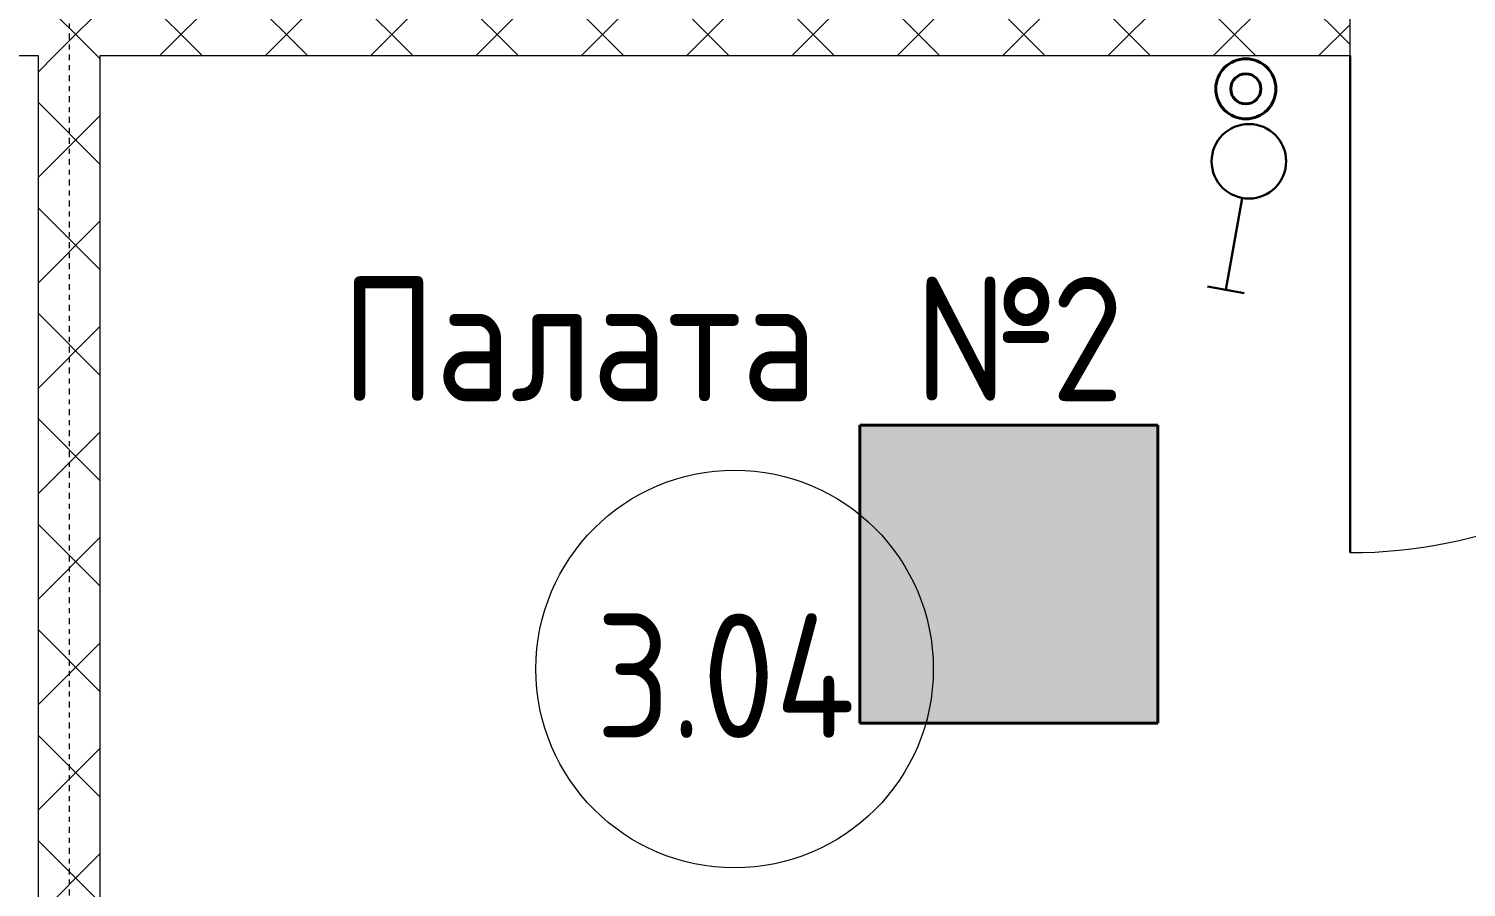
# Model space of a CAD drawing. Header units: millimetres. Extents: x -174154 to -170572, y -111302 to -109817.
# Drawn here: x -174049.46 to -174020.52, y -110904.92 to -110887.65 of the extents above; entities that cross this region are included whole.
import ezdxf

# ---------------------------------------------------------------- set-up
doc = ezdxf.new("R2010")
doc.units = ezdxf.units.MM
doc.linetypes.add('ACAD_ISO02W100', pattern=[15, 12, -3])
doc.linetypes.add('ADSK_Линия сетки', pattern=[21, 12, -3, 3, -3])
doc.layers.add('!Выключатели', color=200, linetype='Continuous')
for name, color, linetype, lineweight in [('!Освещение', 190, 'Continuous', 40), ('!Подложка', 252, 'ACAD_ISO02W100', 25), ('Двери', 7, 'Continuous', 18), ('Марки помещений', 7, 'Continuous', 18), ('Оси', 7, 'Continuous', 9), ('Панель', 7, 'Continuous', 18), ('Стены разрез', 7, 'Continuous', 40), ('Электрика', 7, 'Continuous', 40)]:
    doc.layers.add(name, color=color, linetype=linetype, lineweight=lineweight)
doc.styles.add('GOST Common', font='GOST Common.ttf', dxfattribs={"width": 0.9, "height": 250})
pattern_1 = [(45, (30280.00000000015, 12304.99999999978), (-106.0660171779821, 106.0660171779821), []), (135, (30280.00000000015, 12304.99999999978), (-106.0660171779821, -106.0660171779821), [])]

# ---------------------------------------------------------------- blocks, each defined once
blk = doc.blocks.new('*U228')
at = {"layer": 'Электрика', "true_color": 0xffffff}
h = blk.add_hatch(color=7, dxfattribs=at)
h.dxf.hatch_style = 1
h.paths.add_polyline_path([(3.024999999998727, 3.025000000000002), (3.025000000000546, -3.024999999999999), (-3.024999999999636, -3.024999999999999), (-3.024999999999636, 3.025000000000002)])
at = {"layer": 'Электрика', "color": 5}
for p, q in [((-3.024999999999636, -3.024999999999999), (-3.024999999999636, 3.025000000000002)), ((-3.024999999999636, 3.025000000000002), (3.024999999998727, 3.025000000000002)), ((3.024999999998727, 3.025000000000002), (3.025000000000546, -3.024999999999999)), ((-3.024999999999636, -3.024999999999999), (3.025000000000546, -3.024999999999999))]:
    blk.add_line(p, q, dxfattribs=at)
blk = doc.blocks.new('*U245')
at = {"color": 0, "linetype": 'ByBlock', "lineweight": -2}
for points in [[(0.3420201433256692, -0.9396926207859071), (1.197070501639845, -3.288924172750681)], [(0.727224191246891, -3.459934244413513), (1.197070501639845, -3.288924172750681)], [(1.197070501639845, -3.288924172750681), (1.666916812032799, -3.117914101087843)]]:
    blk.add_lwpolyline(points, dxfattribs=at)
blk.add_circle((0, 0), 1, dxfattribs=at)
blk = doc.blocks.new('AC_Дверь_Однопольная_ДеревяннаяНаружная_ГОСТ24698-81 - 960х2080h ГЛ-799317-В_АР_ПЭ_03 Этаж')
at = {"layer": 'Панель', "lineweight": 30}
blk.add_line((499.9999999999943, 62.50000000096315), (499.9999999999943, 1062.500000000963), dxfattribs=at)
at = {"layer": 'Панель'}
blk.add_arc((499.9999999999942, 62.50000000096315), 999.9999999999992, 89.99999999999987, 180, dxfattribs=at)
blk = doc.blocks.new('ADSK_Марка_Помещение_2_ГОСТ21-501-2011 - Имя и Категория-86712-В_АР_ПЭ_03 Этаж')
at = {"layer": 'Марки помещений'}
blk.add_circle((1.928857696959173e-16, -1.244575859722303e-16), 4.000000000000004, dxfattribs=at)
blk = doc.blocks.new('A$C7b4e20c5')
at = {"layer": 'Стены разрез', "lineweight": 20, "true_color": 0x636466}
h = blk.add_hatch(dxfattribs=at)
h.set_pattern_fill('FP_1', color=251, style=0, pattern_type=2)
h.set_pattern_definition(pattern_1)
h.paths.add_polyline_path([(15143.40143225145, 4872.499999999815), (15317.49999999999, 4872.499999999815), (15317.49999999999, 4997.499999999813), (12734.13274474069, 4997.499999999821), (12734.13274474069, 4872.499999999824)])
h.paths.add_polyline_path([(11634.13274474069, 4872.499999999833), (11734.13274474069, 4872.499999999833), (11734.13274474069, 4997.499999999821), (11409.1327447407, 4997.499999999821), (11409.1327447407, 4872.499999999833), (11509.13274474069, 4872.499999999833)])
h.paths.add_polyline_path([(10409.13274474069, 4872.499999999833), (10409.13274474069, 4997.49999999983), (5165.132744740687, 4997.499999999847), (5165.132744740687, 4872.49999999985), (9134.308470550255, 4872.499999999841)])
h.paths.add_polyline_path([(4079.999999999985, 4872.49999999985), (4165.132744740684, 4872.49999999985), (4165.132744740684, 4997.499999999856), (4079.999999999985, 4997.499999999856), (4079.999999999985, 4959.999999999899)])
h = blk.add_hatch(dxfattribs=at)
h.set_pattern_fill('FP_1', color=251, style=0, pattern_type=2)
h.set_pattern_definition(pattern_1)
h.paths.add_polyline_path([(7767.500127035029, 409.9999999999636), (7892.500127035029, 409.9999999999636), (7892.500127035044, 4872.499999999841), (7767.50012703504, 4872.499999999841), (7767.500127035029, 429.9999999999673)])
at = {"layer": 'Оси', "linetype": 'ADSK_Линия сетки'}
blk.add_line((7830.000127035084, 16592.85830273532), (7830.000127035055, -2195.000000000138), dxfattribs=at)
at = {"layer": 'Стены разрез', "color": 251, "lineweight": 20, "true_color": 0x636466}
for p, q in [((10409.13274474071, 4872.499999999838), (10409.13274474071, 4997.499999999837)), ((5165.132744740709, 4872.499999999856), (7767.500127035062, 4872.499999999847)), ((7767.500127035062, 4872.499999999847), (7767.500127035051, 429.9999999999764)), ((7892.500127035051, 429.9999999999764), (7892.500127035066, 4872.499999999846)), ((7892.500127035066, 4872.499999999846), (10409.13274474071, 4872.499999999838))]:
    blk.add_line(p, q, dxfattribs=at)
at = {"layer": 'Двери', "color": 251, "lineweight": 20, "true_color": 0x636466, "rotation": 180}
blk.add_blockref('AC_Дверь_Однопольная_ДеревяннаяНаружная_ГОСТ24698-81 - 960х2080h ГЛ-799317-В_АР_ПЭ_03 Этаж', (10909.1327447407, 4934.999999999836), dxfattribs=at)
at = {"layer": 'Марки помещений', "color": 251, "lineweight": 20, "true_color": 0x636466, "xscale": 99.99999999999993, "yscale": 99.99999999999993, "zscale": 99.99999999999993}
blk.add_blockref('ADSK_Марка_Помещение_2_ГОСТ21-501-2011 - Имя и Категория-86712-В_АР_ПЭ_03 Этаж', (9169.976492359077, 3638.454981908073), dxfattribs=at)
at = {"layer": 'Марки помещений', "color": 251, "lineweight": 20, "true_color": 0x636466, "char_height": 249.9999999999997, "attachment_point": 1, "style": 'GOST Common'}
for s, insert, width in [('Палата', (8378.263219232664, 4427.120836777942), 1305.948937499998), ('\\fGOST Common|b0|i0|c204|p34|;\\W.9;№', (9533.169469232664, 4427.120836777942), 331.8986249999996), ('\\fGOST Common|b0|i0|c204|p34|;\\W.9;2', (9807.013219232664, 4427.120836777942), 194.8100624999998), ('3.04', (8890.363219232666, 3749.847073503359), 685.4428124999994)]:
    blk.add_mtext(s, dxfattribs=dict(at, insert=insert, width=width))
blk = doc.blocks.new('Расп.кор.')
at = {"layer": 'Электрика', "lineweight": 40}
for radius in [0.6052509563797912, 0.3033444430485588]:
    blk.add_circle((0, 0), radius, dxfattribs=at)

msp = doc.modelspace()

# ---------------------------------------------------------------- block references
at = {"layer": '!Выключатели', "lineweight": 30, "xscale": 0.7500000000000001, "yscale": 0.7500000000000001, "zscale": 0.7500000000000001, "rotation": 329.8735010370156}
msp.add_blockref('*U245', (-174024.89652747, -110890.3153551182), dxfattribs=at)
at = {"layer": '!Освещение', "color": 18, "lineweight": 9, "true_color": 0x000000, "xscale": 0.9917355371882407, "yscale": 0.9917355371882407, "zscale": 0.9917355371882407}
msp.add_blockref('*U228', (-174029.7324480643, -110898.6205981888), dxfattribs=at)
at = {"layer": '!Подложка', "ltscale": 20, "xscale": 0.01, "yscale": 0.01, "zscale": 0.01}
msp.add_blockref('A$C7b4e20c5', (-174126.9501441634, -110936.9123824751), dxfattribs=at)
at = {"layer": 'Электрика', "rotation": 90}
msp.add_blockref('Расп.кор.', (-174024.957888247, -110888.8576521758), dxfattribs=at)

doc.saveas('drawing.dxf')
